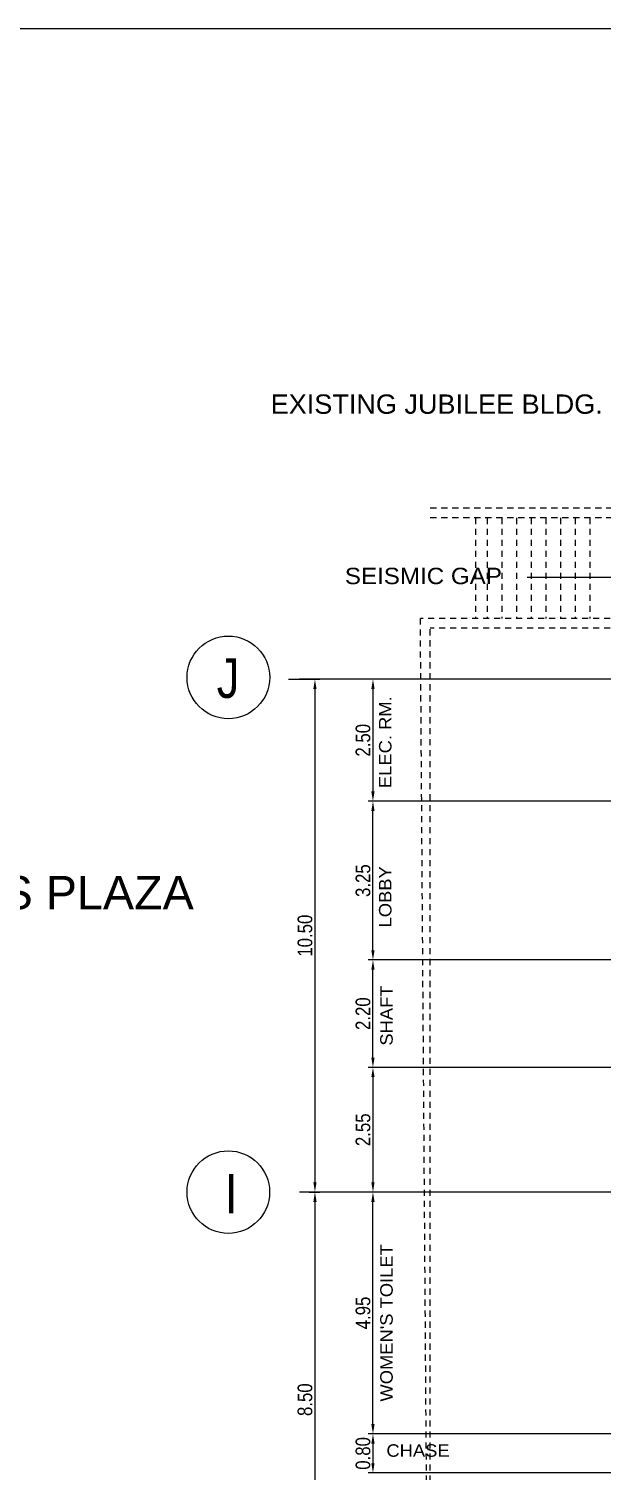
# Model space of a CAD drawing. Header units: millimetres. Extents: x 2148 to 2681, y 758 to 986.
# Drawn here: x 2309.8 to 2321.53, y 878.31 to 907.84 of the extents above; entities that cross this region are included whole.
import ezdxf

# ---------------------------------------------------------------- set-up
doc = ezdxf.new("R2010")
doc.units = ezdxf.units.MM
doc.linetypes.add('CENTER2', pattern=[28.575, 19.05, -3.175, 3.175, -3.175])
doc.linetypes.add('HIDDEN', pattern=[0.375, 0.25, -0.125])
for name, color, linetype in [('DIM', 20, 'Continuous'), ('FIXTURE', 1, 'Continuous'), ('HATCH', 8, 'Continuous'), ('S_GRID LINES', 252, 'Continuous'), ('TEXT', 6, 'Continuous'), ('wall', 4, 'Continuous')]:
    doc.layers.add(name, color=color, linetype=linetype)
doc.styles.add('ARIALNW', font='ARIALN.TTF')
doc.styles.add('MMTX$0$ESMX$0$X-OPTA1D', font='x-opta1d')
doc.styles.add('SWISS', font='swissl.ttf')
doc.dimstyles.new('DIM 100', dxfattribs={"dimtxt": 0.2, "dimasz": 0.2, "dimexe": 0.1, "dimexo": 0, "dimgap": 0.05, "dimtad": 1, "dimzin": 0, "dimdsep": 46, "dimtxsty": 'ARIALNW', "dimcen": 0.09, "dimclrd": 6, "dimclre": 6, "dimclrt": 13, "dimadec": 0, "dimazin": 0, "dimtfac": 1, "dimtofl": 0, "dimtmove": 2, "dimatfit": 3, "dimfxl": 1, "dimtolj": 1, "dimtzin": 0, "dimarcsym": 0})

# ---------------------------------------------------------------- blocks, each defined once
blk = doc.blocks.new('A$C1DB67A09')
at = {"layer": 'wall', "color": 16, "linetype": 'ByBlock', "ltscale": 1.5, "elevation": 0}
blk.add_lwpolyline([(9.492, -81.28), (106.692, -81.28), (106.692, -9.48), (9.492, -9.48)], close=True, dxfattribs=at)
blk = doc.blocks.new('*D2478')
at = {"layer": 'Defpoints', "color": 0, "transparency": 16777216}
for p in [(2321.457, 894.522, 0), (2316.841, 892.023), (2321.724, 892.023)]:
    blk.add_point(p, dxfattribs=at)
at = {"layer": 'FIXTURE', "color": 6, "lineweight": -2, "transparency": 16777216}
for p, q in [((2321.457, 894.522), (2316.741, 894.522)), ((2316.841, 894.322), (2316.841, 892.223)), ((2321.724, 892.023), (2316.741, 892.023))]:
    blk.add_line(p, q, dxfattribs=at)
at = {"layer": 'FIXTURE', "color": 6, "transparency": 16777216}
for points in [[(2316.807, 894.322), (2316.874, 894.322), (2316.841, 894.522)], [(2316.807, 892.223), (2316.874, 892.223), (2316.841, 892.023)]]:
    blk.add_solid(points, dxfattribs=at)
at = {"layer": 'FIXTURE', "color": 13, "transparency": 16777216, "insert": (2316.638, 893.272), "char_height": 0.3, "attachment_point": 5, "rotation": 90, "style": 'ARIALNW'}
blk.add_mtext('\\A1;2.50', dxfattribs=at)
blk = doc.blocks.new('*D2483')
at = {"layer": 'Defpoints', "color": 0, "transparency": 16777216}
for p in [(2315.11, 894.522, 0), (2315.536, 884.021, 0), (2315.654, 884.021)]:
    blk.add_point(p, dxfattribs=at)
at = {"layer": 'FIXTURE', "color": 6, "lineweight": -2, "transparency": 16777216}
for p, q in [((2315.11, 894.522), (2315.754, 894.522)), ((2315.654, 894.322), (2315.654, 884.221)), ((2315.536, 884.021), (2315.754, 884.021))]:
    blk.add_line(p, q, dxfattribs=at)
at = {"layer": 'FIXTURE', "color": 6, "transparency": 16777216}
for points in [[(2315.621, 894.322), (2315.687, 894.322), (2315.654, 894.522)], [(2315.621, 884.221), (2315.687, 884.221), (2315.654, 884.021)]]:
    blk.add_solid(points, dxfattribs=at)
at = {"layer": 'FIXTURE', "color": 13, "transparency": 16777216, "insert": (2315.451, 889.271), "char_height": 0.3, "attachment_point": 5, "rotation": 90, "style": 'ARIALNW'}
blk.add_mtext('\\A1;10.50', dxfattribs=at)
blk = doc.blocks.new('*D2484')
at = {"layer": 'Defpoints', "color": 0, "transparency": 16777216}
for p in [(2316.841, 888.774), (2322.525, 888.774, 0), (2322.525, 886.574, 0)]:
    blk.add_point(p, dxfattribs=at)
at = {"layer": 'FIXTURE', "color": 6, "lineweight": -2, "transparency": 16777216}
for p, q in [((2322.525, 888.774), (2316.741, 888.774)), ((2316.841, 886.774), (2316.841, 888.574)), ((2322.525, 886.574), (2316.741, 886.574))]:
    blk.add_line(p, q, dxfattribs=at)
at = {"layer": 'FIXTURE', "color": 6, "transparency": 16777216}
for points in [[(2316.807, 888.574), (2316.874, 888.574), (2316.841, 888.774)], [(2316.807, 886.774), (2316.874, 886.774), (2316.841, 886.574)]]:
    blk.add_solid(points, dxfattribs=at)
at = {"layer": 'FIXTURE', "color": 13, "transparency": 16777216, "insert": (2316.638, 887.674), "char_height": 0.3, "attachment_point": 5, "rotation": 90, "style": 'ARIALNW'}
blk.add_mtext('\\A1;2.20', dxfattribs=at)
blk = doc.blocks.new('*D2485')
at = {"layer": 'Defpoints', "color": 0, "transparency": 16777216}
for p in [(2322.082, 886.574), (2316.841, 884.021), (2321.919, 884.021, 0)]:
    blk.add_point(p, dxfattribs=at)
at = {"layer": 'FIXTURE', "color": 6, "lineweight": -2, "transparency": 16777216}
for p, q in [((2322.082, 886.574), (2316.741, 886.574)), ((2316.841, 886.374), (2316.841, 884.221)), ((2321.919, 884.021), (2316.741, 884.021))]:
    blk.add_line(p, q, dxfattribs=at)
at = {"layer": 'FIXTURE', "color": 6, "transparency": 16777216}
for points in [[(2316.807, 886.374), (2316.874, 886.374), (2316.841, 886.574)], [(2316.807, 884.221), (2316.874, 884.221), (2316.841, 884.021)]]:
    blk.add_solid(points, dxfattribs=at)
at = {"layer": 'FIXTURE', "color": 13, "transparency": 16777216, "insert": (2316.638, 885.297), "char_height": 0.3, "attachment_point": 5, "rotation": 90, "style": 'ARIALNW'}
blk.add_mtext('\\A1;2.55', dxfattribs=at)
blk = doc.blocks.new('*D2486')
at = {"layer": 'Defpoints', "color": 0, "transparency": 16777216}
for p in [(2316.841, 892.023), (2317.401, 892.023), (2317.401, 888.774)]:
    blk.add_point(p, dxfattribs=at)
at = {"layer": 'FIXTURE', "color": 6, "lineweight": -2, "transparency": 16777216}
for p, q in [((2317.401, 892.023), (2316.741, 892.023)), ((2316.841, 888.974), (2316.841, 891.823)), ((2317.401, 888.774), (2316.741, 888.774))]:
    blk.add_line(p, q, dxfattribs=at)
at = {"layer": 'FIXTURE', "color": 6, "transparency": 16777216}
for points in [[(2316.807, 891.823), (2316.874, 891.823), (2316.841, 892.023)], [(2316.807, 888.974), (2316.874, 888.974), (2316.841, 888.774)]]:
    blk.add_solid(points, dxfattribs=at)
at = {"layer": 'FIXTURE', "color": 13, "transparency": 16777216, "insert": (2316.638, 890.398), "char_height": 0.3, "attachment_point": 5, "rotation": 90, "style": 'ARIALNW'}
blk.add_mtext('\\A1;3.25', dxfattribs=at)
blk = doc.blocks.new('*D2487')
at = {"layer": 'Defpoints', "color": 0, "transparency": 16777216}
for p in [(2315.654, 884.021, 0), (2315.654, 875.519), (2315.754, 875.519, 0)]:
    blk.add_point(p, dxfattribs=at)
at = {"layer": 'FIXTURE', "color": 6, "lineweight": -2, "transparency": 16777216}
for p, q in [((2315.654, 884.021), (2315.754, 884.021)), ((2315.654, 883.821), (2315.654, 875.719)), ((2315.754, 875.519), (2315.554, 875.519))]:
    blk.add_line(p, q, dxfattribs=at)
at = {"layer": 'FIXTURE', "color": 6, "transparency": 16777216}
for points in [[(2315.621, 883.821), (2315.687, 883.821), (2315.654, 884.021)], [(2315.621, 875.719), (2315.687, 875.719), (2315.654, 875.519)]]:
    blk.add_solid(points, dxfattribs=at)
at = {"layer": 'FIXTURE', "color": 13, "transparency": 16777216, "insert": (2315.451, 879.77), "char_height": 0.3, "attachment_point": 5, "rotation": 90, "style": 'ARIALNW'}
blk.add_mtext('\\A1;8.50', dxfattribs=at)
blk = doc.blocks.new('*D2489')
at = {"layer": 'Defpoints', "color": 0, "transparency": 16777216}
for p in [(2316.841, 884.021), (2321.359, 884.021, 0), (2322.121, 879.07, 0)]:
    blk.add_point(p, dxfattribs=at)
at = {"layer": 'FIXTURE', "color": 6, "lineweight": -2, "transparency": 16777216}
for p, q in [((2321.359, 884.021), (2316.741, 884.021)), ((2316.841, 879.27), (2316.841, 883.821)), ((2322.121, 879.07), (2316.741, 879.07))]:
    blk.add_line(p, q, dxfattribs=at)
at = {"layer": 'FIXTURE', "color": 6, "transparency": 16777216}
for points in [[(2316.807, 883.821), (2316.874, 883.821), (2316.841, 884.021)], [(2316.807, 879.27), (2316.874, 879.27), (2316.841, 879.07)]]:
    blk.add_solid(points, dxfattribs=at)
at = {"layer": 'FIXTURE', "color": 13, "transparency": 16777216, "insert": (2316.638, 881.545), "char_height": 0.3, "attachment_point": 5, "rotation": 90, "style": 'ARIALNW'}
blk.add_mtext('\\A1;4.95', dxfattribs=at)
blk = doc.blocks.new('*D2490')
at = {"layer": 'Defpoints', "color": 0, "transparency": 16777216}
for p in [(2321.813, 879.07), (2316.841, 878.27), (2322.125, 878.27, 0)]:
    blk.add_point(p, dxfattribs=at)
at = {"layer": 'FIXTURE', "color": 6, "lineweight": -2, "transparency": 16777216}
for p, q in [((2321.813, 879.07), (2316.741, 879.07)), ((2316.841, 878.87), (2316.841, 878.47)), ((2322.125, 878.27), (2316.741, 878.27))]:
    blk.add_line(p, q, dxfattribs=at)
at = {"layer": 'FIXTURE', "color": 6, "transparency": 16777216}
for points in [[(2316.807, 878.87), (2316.874, 878.87), (2316.841, 879.07)], [(2316.807, 878.47), (2316.874, 878.47), (2316.841, 878.27)]]:
    blk.add_solid(points, dxfattribs=at)
at = {"layer": 'FIXTURE', "color": 13, "transparency": 16777216, "insert": (2316.638, 878.67), "char_height": 0.3, "attachment_point": 5, "rotation": 90, "style": 'ARIALNW'}
blk.add_mtext('\\A1;0.80', dxfattribs=at)

msp = doc.modelspace()

# ---------------------------------------------------------------- linework, layer by layer
for centre in [(2313.8826485, 894.5593508, 0), (2313.8820206, 884.0205212, 0)]:
    msp.add_circle(centre, 0.8452448)
at = {"layer": 'HATCH', "linetype": 'HIDDEN', "ltscale": 0.5}
for p, q in [((2321.7385712, 898.0251844, 0), (2318.011152, 898.0251844, 0)), ((2321.7385712, 898.0251844, 0), (2318.011152, 898.0251844, 0)), ((2321.7385712, 897.8251844, 0), (2318.011152, 897.8251844, 0)), ((2321.7385712, 897.8251844, 0), (2318.011152, 897.8251844, 0)), ((2318.9365896, 897.8251844, 0), (2318.9365896, 895.7668015, 0)), ((2318.9365896, 897.8251844, 0), (2318.9365896, 895.7668015, 0)), ((2319.1765896, 897.8251844, 0), (2319.1765896, 895.7668015, 0)), ((2319.1765896, 897.8251844, 0), (2319.1765896, 895.7668015, 0)), ((2319.4765896, 897.8251844, 0), (2319.4765896, 895.7668015, 0)), ((2319.4765896, 897.8251844, 0), (2319.4765896, 895.7668015, 0)), ((2319.7765896, 897.8251844, 0), (2319.7765896, 895.7668015, 0)), ((2319.7765896, 897.8251844, 0), (2319.7765896, 895.7668015, 0)), ((2320.0765896, 897.8251844, 0), (2320.0765896, 895.7668015, 0)), ((2320.0765896, 897.8251844, 0), (2320.0765896, 895.7668015, 0)), ((2320.3765896, 897.8251844, 0), (2320.3765896, 895.7668015, 0)), ((2320.3765896, 897.8251844, 0), (2320.3765896, 895.7668015, 0)), ((2320.6765896, 897.8251844, 0), (2320.6765896, 895.7668015, 0)), ((2320.6765896, 897.8251844, 0), (2320.6765896, 895.7668015, 0)), ((2320.9765896, 897.8251844, 0), (2320.9765896, 895.7668015, 0)), ((2320.9765896, 897.8251844, 0), (2320.9765896, 895.7668015, 0)), ((2321.2765896, 897.8251844, 0), (2321.2765896, 895.7668015, 0)), ((2321.2765896, 897.8251844, 0), (2321.2765896, 895.7668015, 0)), ((2318.011152, 867.518508, 0), (2317.811152, 895.7668015, 0)), ((2322.3711389, 895.7668015, 0), (2317.811152, 895.7668015, 0)), ((2322.3711389, 895.7668015, 0), (2318.011152, 895.7668015, 0)), ((2322.3711389, 895.7668015, 0), (2318.011152, 895.7668015, 0)), ((2318.011152, 867.518508, 0), (2318.011152, 895.5668015, 0)), ((2322.3711389, 895.5668015, 0), (2318.011152, 895.5668015, 0)), ((2322.3711389, 895.5668015, 0), (2318.011152, 895.5668015, 0)), ((2322.3711389, 895.5668015, 0), (2318.011152, 895.5668015, 0))]:
    msp.add_line(p, q, dxfattribs=at)
at = {"layer": 'S_GRID LINES', "linetype": 'CENTER2', "ltscale": 0.2}
for p, q in [((2336.2946772, 894.5217363, 0), (2314.7272654, 894.5217363, 0)), ((2336.2946772, 884.0205212, 0), (2314.7272654, 884.0205212, 0))]:
    msp.add_line(p, q, dxfattribs=at)

# ---------------------------------------------------------------- block references
at = {"layer": 'DIM', "color": 8}
msp.add_blockref('A$C1DB67A09', (2267.758248, 917.3189005), dxfattribs=at)

# ---------------------------------------------------------------- texts
at = {"color": 2, "style": 'MMTX$0$ESMX$0$X-OPTA1D', "text_generation_flag": 6, "width": 1.1}
msp.add_text('SEISMIC GAP', height=0.336, rotation=180, dxfattribs=at).set_placement((2316.2658118, 896.4683722, 0))
at = {"color": 2, "style": 'MMTX$0$ESMX$0$X-OPTA1D', "width": 1.1}
for s, p in [('ELEC. RM.', (2317.2195141, 892.2935173, 0)), (' LOBBY', (2317.2195141, 889.3355819, 0)), ('SHAFT', (2317.2451689, 887.0189548, 0)), ("WOMEN'S TOILET", (2317.2451689, 879.7310429, 0))]:
    msp.add_text(s, height=0.25536, rotation=90, dxfattribs=at).set_placement(p)
msp.add_text('CHASE', height=0.25536, dxfattribs=at).set_placement((2317.1155397, 878.6013587, 0))
at = {"layer": 'TEXT', "style": 'SWISS'}
msp.add_text('EXISTING JUBILEE BLDG.', height=0.396, dxfattribs=at).set_placement((2314.7487765, 899.9568268, 0))
msp.add_text("STUDENT'S PLAZA", height=0.684459038, rotation=359.98971085, dxfattribs=at).set_placement((2304.5460192, 889.8108036, 0))
at = {"layer": 'TEXT', "char_height": 0.81, "width": 5.094635714, "attachment_point": 1, "style": 'ARIALNW'}
for s, insert in [('J', (2313.6448186, 894.949114, 0)), ('I', (2313.8103446, 884.3942147, 0))]:
    msp.add_mtext(s, dxfattribs=dict(at, insert=insert))

# ---------------------------------------------------------------- dimensions: what is measured, and where the dimension line sits
at = {"layer": 'FIXTURE'}
for base, p1, p2, picture, middle in [((2315.6540933, 884.0205212, 0), (2315.1103707, 894.5217363, 0), (2315.5358583, 884.0205212, 0), '*D2483', (2315.4509214, 889.2711287, 0)), ((2316.8408071, 892.0227747), (2321.457119, 894.5217363, 0), (2321.7240071, 892.0227747), '*D2478', (2316.6376352, 893.2722555)), ((2316.8408071, 892.0227747), (2317.4009759, 888.7736083), (2317.4009759, 892.0227747), '*D2486', (2316.6376352, 890.3981915)), ((2316.8408071, 888.7736083), (2322.5245169, 886.5736083, 0.0000001), (2322.5245169, 888.7736083, 0.0000001), '*D2484', (2316.6376352, 887.6736083)), ((2316.8408071, 884.0205212), (2322.0823407, 886.5736083), (2321.9194828, 884.0205212, 0), '*D2485', (2316.6376352, 885.2970648)), ((2315.6540933, 875.518508), (2315.6540933, 884.0205212, 0), (2315.7540933, 875.518508, 0), '*D2487', (2315.4509214, 879.7695146)), ((2316.8408071, 884.0205212), (2322.12135, 879.0697829, 0), (2321.3586343, 884.0205212, 0), '*D2489', (2316.6376352, 881.5451521)), ((2316.8408071, 878.2697829), (2321.8133827, 879.0697829), (2322.1246069, 878.2697829, 0), '*D2490', (2316.6376352, 878.6697829))]:
    dim = msp.add_linear_dim(base=base, p1=p1, p2=p2, angle=90, dimstyle='DIM 100', override={"dimtxt": 0.3}, dxfattribs=at)
    dim.commit()
    dim.dimension.update_dxf_attribs({"geometry": picture, "text_midpoint": middle})

# ---------------------------------------------------------------- leaders
msp.add_leader([(2322.9183512, 895.5468015, 0), (2322.0463659, 896.6032493, 0), (2319.9924733, 896.6032493, 0)], dimstyle='DIM 100', override={"dimgap": 0.05, "dimtad": 0}, dxfattribs=at)

doc.saveas('drawing.dxf')
